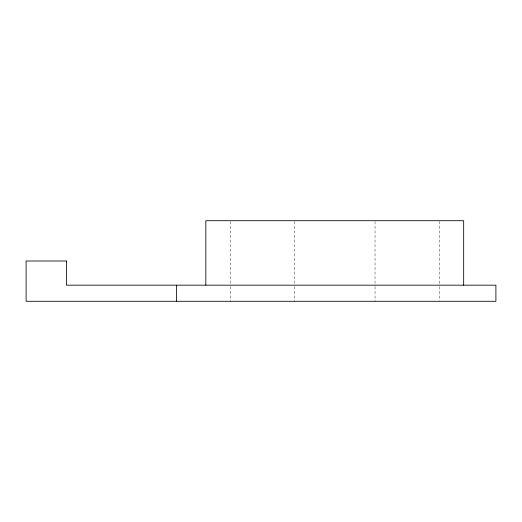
<?xml version="1.0" encoding="UTF-8"?>
<svg xmlns="http://www.w3.org/2000/svg" width="522" height="522" viewBox="0 0 522 522"><rect width="100%" height="100%" fill="white"/><g stroke="black" fill="none" stroke-linecap="round" stroke-linejoin="round"><path stroke-width="0.39" stroke-dasharray="2.61 1.96" d="M439.498 221.524L439.498 285.828M439.498 286.637L439.498 300.476M375.031 221.524L375.031 285.828M375.031 286.637L375.031 301.292M294.721 221.524L294.721 285.828M294.721 286.637L294.721 301.292M230.261 221.524L230.261 285.828M230.261 286.637L230.261 301.292"/><path stroke-width="0.78" d="M463.666 285.175L463.666 220.708L205.818 220.708L205.818 285.175M176.443 285.175L176.443 301.292M66.392 261L26.1 261L26.1 301.292L495.9 301.292L495.9 285.175L66.392 285.175L66.392 261"/></g></svg>
